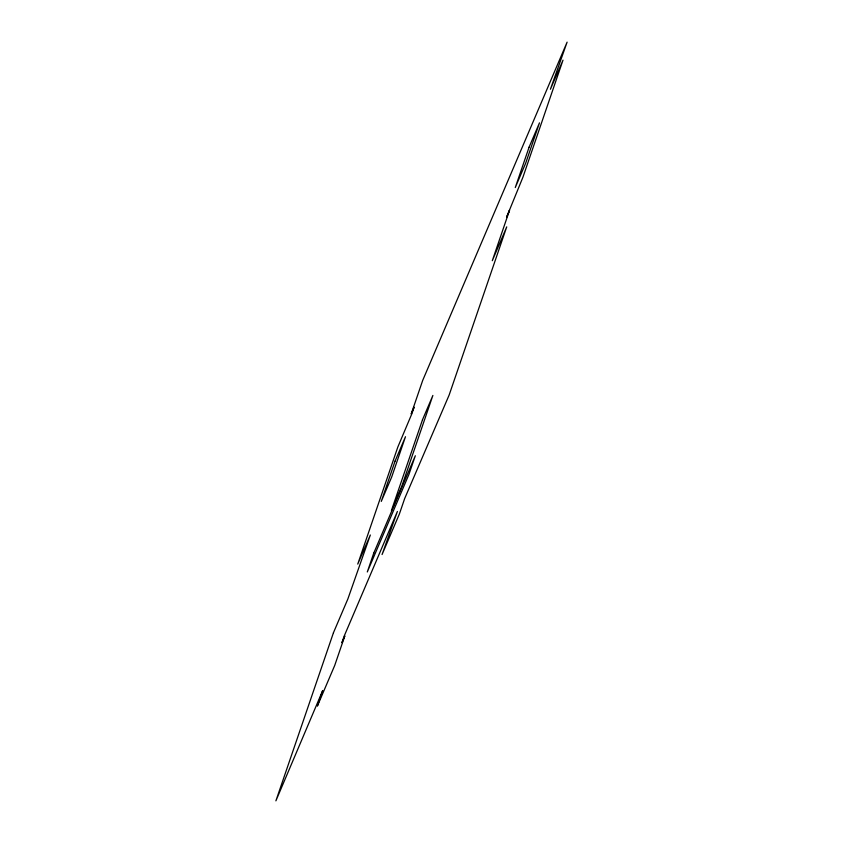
<?xml version="1.0" encoding="UTF-8"?>
<svg xmlns="http://www.w3.org/2000/svg" width="843" height="843" viewBox="0 0 843 843"><rect width="100%" height="100%" fill="white"/><g stroke="black" fill="none" stroke-linecap="round" stroke-linejoin="round"><path stroke-width="1.26" d="M333.449 632.735L275.893 800.85L322.669 690.607L317.379 706.076L334.703 665.485L344.829 635.896L341.942 642.661L344.25 635.938L397.39 511.469L382.069 554.546L399.392 513.967L404.693 498.498L449.171 394.977L506.727 226.872L492.291 260.698L509.551 210.265L506.664 217.02L522.945 177.167L562.998 60.159L550.405 89.263L567.107 42.15L422.712 380.372L411.194 413.997L414.092 407.232L411.784 413.955L397.812 447.085L357.748 564.093L370.34 534.999L347.885 598.92L333.449 632.735M395.082 461.068L381.268 501.416L391.668 477.064L405.483 436.716L395.082 461.068M373.734 553.156L367.295 571.975L408.876 474.567L415.325 455.747L373.734 553.156M422.491 419.793L391.405 510.573L401.805 486.221L432.88 395.441L422.491 419.793M529.088 147.198L515.273 187.546L525.674 163.194L539.478 122.846L529.088 147.198"/></g></svg>
